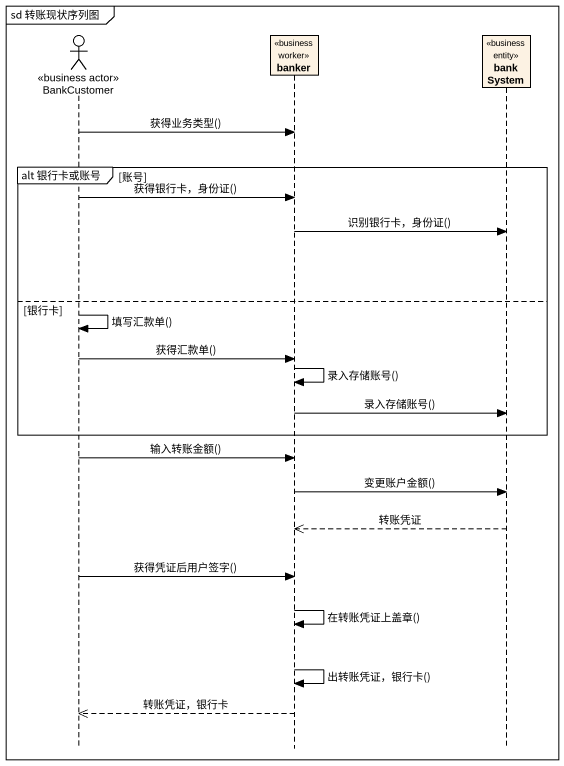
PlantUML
@startuml
mainframe sd 转账现状序列图
hide footbox
actor BankCustomer <<business actor>>
participant banker <<business worker>>
participant bankSystem <<business entity>>

BankCustomer -> banker : 获得业务类型()
group alt 银行卡或账号 [账号]
  BankCustomer -> banker : 获得银行卡，身份证()
  banker -> bankSystem : 识别银行卡，身份证()
else 银行卡
  BankCustomer -> BankCustomer : 填写汇款单()
  BankCustomer -> banker : 获得汇款单()
  banker -> banker : 录入存储账号()
  banker -> bankSystem : 录入存储账号()
end
BankCustomer -> banker : 输入转账金额()
banker -> bankSystem : 变更账户金额()
bankSystem -->> banker : 转账凭证
BankCustomer -> banker : 获得凭证后用户签字()
banker -> banker : 在转账凭证上盖章()
banker -> banker : 出转账凭证，银行卡()
banker -->> BankCustomer : 转账凭证，银行卡
@enduml
